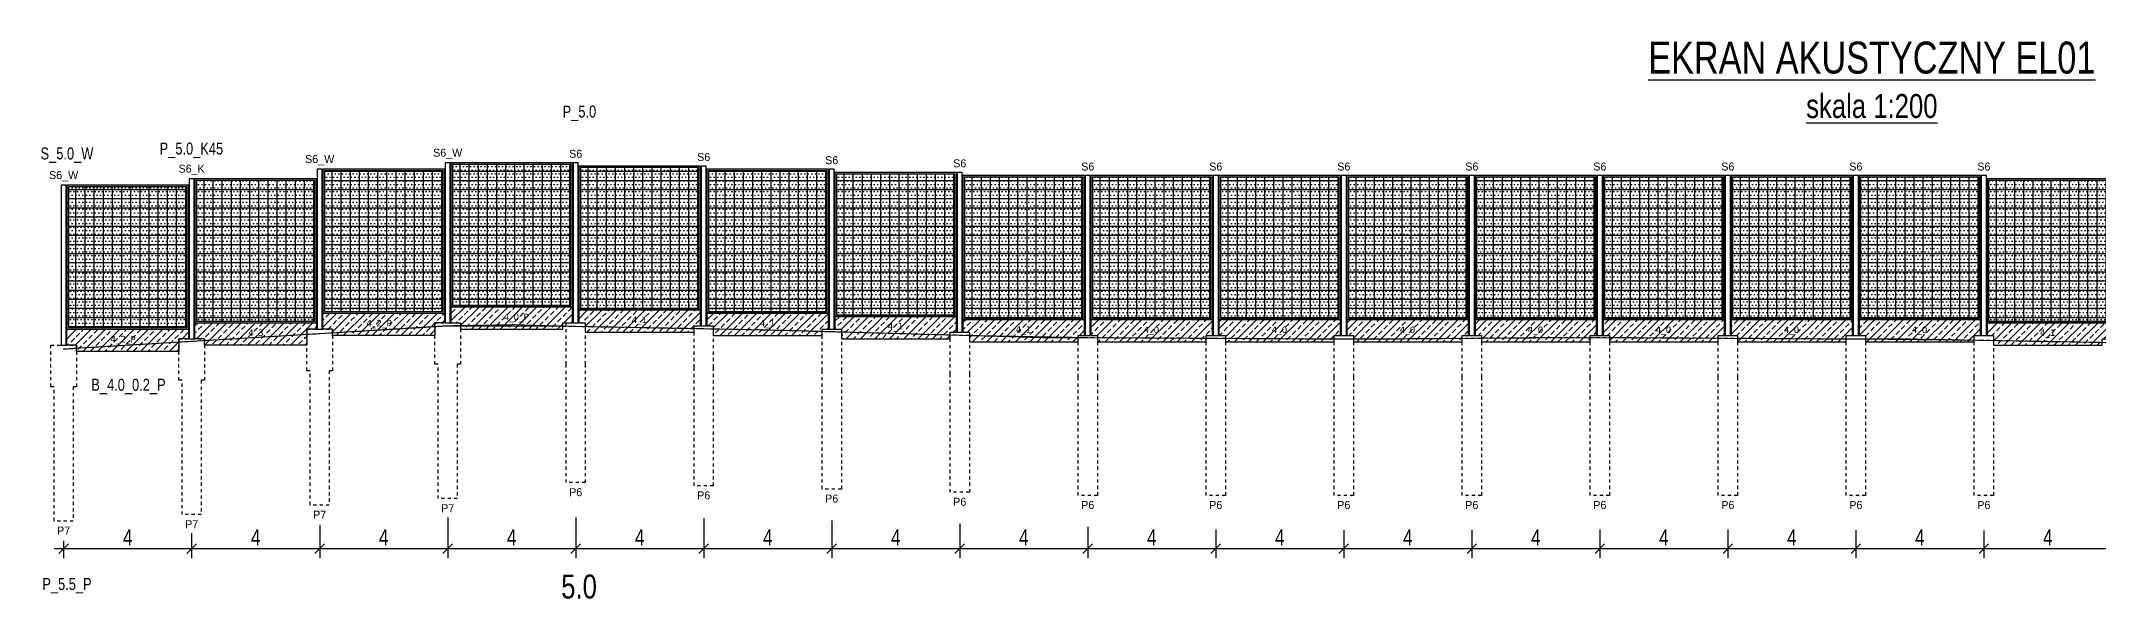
# Model space of a CAD drawing. Header units: metres. Extents: x -16 to 917, y -427 to 244.
# Drawn here: x -0.7 to 63.6, y 226.5 to 244 of the extents above; entities that cross this region are included whole.
import ezdxf
from ezdxf.enums import TextEntityAlignment as Align

# ---------------------------------------------------------------- set-up
doc = ezdxf.new("R2010")
doc.units = ezdxf.units.M
doc.linetypes.add('DASHED', pattern=[0.75, 0.5, -0.25])
doc.linetypes.add('HIDDEN', pattern=[0.375, 0.25, -0.125])
for name, color, linetype in [('m_pale', 1, 'Continuous'), ('m_panele', 7, 'Continuous'), ('m_podwaliny', 8, 'Continuous'), ('m_slupy', 7, 'Continuous'), ('m_tekst', 2, 'Continuous'), ('m_teren', 1, 'Continuous'), ('m_wymiary', 1, 'Continuous')]:
    doc.layers.add(name, color=color, linetype=linetype)
doc.layers.add('m_teren_pierwotny', color=6, linetype='HIDDEN', plot=False)
doc.styles.add('CDMSTYLE', font='CDMSIMPL', dxfattribs={"width": 0.8, "bigfont": 'CDMBIGPL'})
doc.dimstyles.new('CDM-ME200ME', dxfattribs={"dimscale": 0.2, "dimtxt": 2.5, "dimasz": 1.5, "dimexe": 1.5, "dimexo": 5, "dimgap": 0.5, "dimtad": 1, "dimdec": 3, "dimrnd": 0.001, "dimzin": 9, "dimtxsty": 'CDMSTYLE', "dimblk": 'OBLIQUE', "dimcen": 2.5, "dimdle": 1.5, "dimclrd": 9, "dimclre": 9, "dimadec": 1, "dimazin": 2, "dimtfac": 1, "dimtdec": 1, "dimtix": 1, "dimtmove": 2, "dimatfit": 3, "dimldrblk": 'DOT', "dimfxl": 1, "dimtvp": 1, "dimtolj": 1, "dimtzin": 0, "dimlwd": 25, "dimlwe": 25, "dimarcsym": 0})
pattern_1 = [(45, (-1743.18178, -1522.55767), (-0.224506403, 0.224506403), []), (45, (-1742.95727, -1522.55767), (-0.224506403, 0.224506403), [0.15875, -0.079375])]
pattern_2 = [(45, (0, -0.5), (-0.224506, 0.224506), []), (45, (0.2245, -0.5), (-0.224506, 0.224506), [0.15875, -0.079375])]

# ---------------------------------------------------------------- blocks, each defined once
blk = doc.blocks.new('P7')
at = {"layer": 'm_pale', "color": 1, "linetype": 'DASHED', "ltscale": 0.005}
blk.add_lwpolyline([(0.4, -1.3), (0.3, -1.3), (0.3, -5.5), (-0.3, -5.5), (-0.3, -1.3), (-0.4, -1.3), (-0.4, 0), (0.4, 0)], close=True, dxfattribs=at)
at = {"layer": 'm_pale', "insert": (0, -5.8), "char_height": 0.25, "width": 0.54093, "attachment_point": 5}
blk.add_mtext('P7', dxfattribs=at)
blk = doc.blocks.new('S6_W')
at = {"layer": 'm_slupy'}
blk.add_lwpolyline([(-0.08, 0), (0.08, 0), (0.08, 5), (-0.08, 5)], close=True, dxfattribs=at)
at = {"layer": 'm_slupy', "insert": (0, 5.281), "char_height": 0.25, "width": 0.43691, "attachment_point": 5}
blk.add_mtext('S6_W', dxfattribs=at)
blk = doc.blocks.new('4_-2_P')
at = {"layer": 'm_podwaliny'}
h = blk.add_hatch(dxfattribs=at)
h.set_pattern_fill('ANSI33', color=8, scale=0.05, style=0)
h.set_pattern_definition(pattern_1)
h.paths.add_polyline_path([(0.4, 0), (0.4, -0.2), (3.6, -0.2), (3.6, 0.2), (3.9, 0.2), (3.9, 0.5), (0.1, 0.5), (0.1, 0)])
blk.add_lwpolyline([(0.1, 0), (0.1, 0.5), (3.9, 0.5), (3.9, 0.2), (3.6, 0.2), (3.6, -0.2), (0.4, -0.2), (0.4, 0)], close=True, dxfattribs=at)
at = {"layer": 'm_podwaliny', "color": 7, "insert": (2.25, 0.289), "char_height": 0.2, "width": 0.26556, "attachment_point": 3}
blk.add_mtext('{\\fVerdana|b0|i0|c238|p34;4_2_P}', dxfattribs=at)
blk = doc.blocks.new('P_4_5_1')
at = {"layer": 'm_panele'}
h = blk.add_hatch(color=251, dxfattribs=at)
h.paths.add_polyline_path([(3.9, 5), (0.1, 5), (0.1, 0.5), (3.9, 0.5)])
h.paths.add_polyline_path([(0.15, 0.55), (0.15, 4.95), (3.85, 4.95), (3.85, 0.55)], flags=16)
h = blk.add_hatch(dxfattribs=at)
h.set_pattern_fill('ANSI37', color=251, scale=0.09, angle=45, style=0)
h.set_pattern_definition([(90, (0.1, 1), (-0.28575, 6e-17), []), (180, (0.1, 1), (-6e-17, -0.28575), [])])
h.paths.add_polyline_path([(3.85, 4.95), (0.15, 4.95), (0.15, 0.55), (3.85, 0.55)])
h = blk.add_hatch(dxfattribs=at)
h.set_pattern_fill('DOTS', color=95, scale=0.07, style=0)
h.set_pattern_definition([(0, (0.1, 1), (0.0555625, 0.111125), [0, -0.111125])])
h.paths.add_polyline_path([(3.85, 4.95), (0.15, 4.95), (0.15, 0.55), (3.85, 0.55)])
at = {"layer": 'm_panele', "color": 251}
blk.add_lwpolyline([(0.1, 0.5), (3.9, 0.5), (3.9, 5), (0.1, 5), (0.1, 0.5)], dxfattribs=at)
blk.add_lwpolyline([(0.15, 0.55), (3.85, 0.55), (3.85, 4.95), (0.15, 4.95)], close=True, dxfattribs=at)
blk = doc.blocks.new('_OBLIQUE')
at = {"color": 0, "linetype": 'ByBlock'}
blk.add_line((-0.5, -0.5), (0.5, 0.5), dxfattribs=at)
blk = doc.blocks.new('*D225')
at = {"layer": 'm_wymiary', "color": 9, "linetype": 'Continuous', "lineweight": 25, "transparency": 16777216}
for p, q in [((0, 228.331), (0, 227.79)), ((4, 228.331), (4, 227.79)), ((-0.3, 228.09), (4.3, 228.09))]:
    blk.add_line(p, q, dxfattribs=at)
at = {"layer": 'm_wymiary', "color": 9, "linetype": 'Continuous', "lineweight": 25, "transparency": 16777216, "xscale": 0.3, "yscale": 0.3, "zscale": 0.3, "rotation": 180}
blk.add_blockref('_OBLIQUE', (0, 228.09), dxfattribs=at)
at = {"layer": 'm_wymiary', "color": 9, "linetype": 'Continuous', "lineweight": 25, "transparency": 16777216, "xscale": 0.3, "yscale": 0.3, "zscale": 0.3}
blk.add_blockref('_OBLIQUE', (4, 228.09), dxfattribs=at)
at = {"layer": 'm_wymiary', "color": 0, "linetype": 'Continuous', "lineweight": 25, "transparency": 16777216, "insert": (2, 228.44), "char_height": 0.5, "attachment_point": 5, "style": 'CDMSTYLE'}
blk.add_mtext('\\A1;4', dxfattribs=at)
blk = doc.blocks.new('_DOT')
at = {"color": 0, "linetype": 'ByBlock'}
blk.add_line((-0.5, 0), (-1, 0), dxfattribs=at)
at = {"color": 0, "linetype": 'ByBlock', "const_width": 0.5}
blk.add_lwpolyline([(-0.25, 0, 1), (0.25, 0, 1)], format="xyb", close=True, dxfattribs=at)
blk = doc.blocks.new('S6_K')
at = {"layer": 'm_slupy'}
blk.add_lwpolyline([(-0.08, 0), (0.08, 0), (0.08, 5), (-0.08, 5)], close=True, dxfattribs=at)
at = {"layer": 'm_slupy', "insert": (0, 5.281), "char_height": 0.25, "width": 0.43691, "attachment_point": 5}
blk.add_mtext('S6_K', dxfattribs=at)
blk = doc.blocks.new('4_-3_P')
at = {"layer": 'm_podwaliny'}
h = blk.add_hatch(dxfattribs=at)
h.set_pattern_fill('ANSI33', color=8, scale=0.05, style=0)
h.set_pattern_definition(pattern_1)
h.paths.add_polyline_path([(0.1, 0), (0.1, 0.5), (3.9, 0.5), (3.9, 0.3), (3.6, 0.3), (3.6, -0.2), (0.4, -0.2), (0.4, 0)])
blk.add_lwpolyline([(0.1, 0), (0.1, 0.5), (3.9, 0.5), (3.9, 0.3), (3.6, 0.3), (3.6, -0.2), (0.4, -0.2), (0.4, 0)], close=True, dxfattribs=at)
at = {"layer": 'm_podwaliny', "color": 7, "insert": (2.25, 0.289), "char_height": 0.2, "width": 0.26556, "attachment_point": 3}
blk.add_mtext('{\\fVerdana|b0|i0|c238|p34;4_3}', dxfattribs=at)
blk = doc.blocks.new('*D226')
at = {"layer": 'm_wymiary', "color": 9, "linetype": 'Continuous', "lineweight": 25, "transparency": 16777216}
for p, q in [((4, 228.574), (4, 227.79)), ((8, 228.574), (8, 227.79)), ((3.7, 228.09), (8.3, 228.09))]:
    blk.add_line(p, q, dxfattribs=at)
at = {"layer": 'm_wymiary', "color": 9, "linetype": 'Continuous', "lineweight": 25, "transparency": 16777216, "xscale": 0.3, "yscale": 0.3, "zscale": 0.3, "rotation": 180}
blk.add_blockref('_OBLIQUE', (4, 228.09), dxfattribs=at)
at = {"layer": 'm_wymiary', "color": 9, "linetype": 'Continuous', "lineweight": 25, "transparency": 16777216, "xscale": 0.3, "yscale": 0.3, "zscale": 0.3}
blk.add_blockref('_OBLIQUE', (8, 228.09), dxfattribs=at)
at = {"layer": 'm_wymiary', "color": 0, "linetype": 'Continuous', "lineweight": 25, "transparency": 16777216, "insert": (6, 228.44), "char_height": 0.5, "attachment_point": 5, "style": 'CDMSTYLE'}
blk.add_mtext('\\A1;4', dxfattribs=at)
blk = doc.blocks.new('*D227')
at = {"layer": 'm_wymiary', "color": 9, "linetype": 'Continuous', "lineweight": 25, "transparency": 16777216}
for p, q in [((8, 228.817), (8, 227.79)), ((12, 228.817), (12, 227.79)), ((7.7, 228.09), (12.3, 228.09))]:
    blk.add_line(p, q, dxfattribs=at)
at = {"layer": 'm_wymiary', "color": 9, "linetype": 'Continuous', "lineweight": 25, "transparency": 16777216, "xscale": 0.3, "yscale": 0.3, "zscale": 0.3, "rotation": 180}
blk.add_blockref('_OBLIQUE', (8, 228.09), dxfattribs=at)
at = {"layer": 'm_wymiary', "color": 9, "linetype": 'Continuous', "lineweight": 25, "transparency": 16777216, "xscale": 0.3, "yscale": 0.3, "zscale": 0.3}
blk.add_blockref('_OBLIQUE', (12, 228.09), dxfattribs=at)
at = {"layer": 'm_wymiary', "color": 0, "linetype": 'Continuous', "lineweight": 25, "transparency": 16777216, "insert": (10, 228.44), "char_height": 0.5, "attachment_point": 5, "style": 'CDMSTYLE'}
blk.add_mtext('\\A1;4', dxfattribs=at)
blk = doc.blocks.new('4_0_P')
at = {"layer": 'm_podwaliny'}
h = blk.add_hatch(dxfattribs=at)
h.set_pattern_fill('ANSI33', color=8, scale=0.05, style=0)
h.set_pattern_definition(pattern_2)
edge = h.paths.add_edge_path(flags=16)
edge.add_arc((2, 0), 0.0173, 0, 360)
h.paths.add_polyline_path([(1.819, -0.158), (2.202, -0.158)], flags=16)
h.paths.add_polyline_path([(0.1, 0), (0.4, 0), (0.4, -0.2), (3.6, -0.2), (3.6, 0), (3.9, 0), (3.9, 0.5), (0.1, 0.5)])
blk.add_lwpolyline([(0.4, 0), (0.4, -0.2), (3.6, -0.2), (3.6, 0), (3.9, 0), (3.9, 0.5), (0.1, 0.5), (0.1, 0), (0.4, 0)], dxfattribs=at)
at = {"layer": 'm_podwaliny', "color": 7, "insert": (1.746, 0.281), "char_height": 0.2, "width": 0.26556, "attachment_point": 1}
blk.add_mtext('{\\fVerdana|b0|i0|c238|p34;4_0_P}', dxfattribs=at)
blk = doc.blocks.new('*D228')
at = {"layer": 'm_wymiary', "color": 9, "linetype": 'Continuous', "lineweight": 25, "transparency": 16777216}
for p, q in [((12, 229.06), (12, 227.79)), ((16, 229.06), (16, 227.79)), ((11.7, 228.09), (16.3, 228.09))]:
    blk.add_line(p, q, dxfattribs=at)
at = {"layer": 'm_wymiary', "color": 9, "linetype": 'Continuous', "lineweight": 25, "transparency": 16777216, "xscale": 0.3, "yscale": 0.3, "zscale": 0.3, "rotation": 180}
blk.add_blockref('_OBLIQUE', (12, 228.09), dxfattribs=at)
at = {"layer": 'm_wymiary', "color": 9, "linetype": 'Continuous', "lineweight": 25, "transparency": 16777216, "xscale": 0.3, "yscale": 0.3, "zscale": 0.3}
blk.add_blockref('_OBLIQUE', (16, 228.09), dxfattribs=at)
at = {"layer": 'm_wymiary', "color": 0, "linetype": 'Continuous', "lineweight": 25, "transparency": 16777216, "insert": (14, 228.44), "char_height": 0.5, "attachment_point": 5, "style": 'CDMSTYLE'}
blk.add_mtext('\\A1;4', dxfattribs=at)
blk = doc.blocks.new('P6')
at = {"layer": 'm_pale', "color": 1, "linetype": 'DASHED', "ltscale": 0.005}
blk.add_lwpolyline([(0.3, -1.3), (0.3, -1.3), (0.3, -5), (-0.3, -5), (-0.3, -1.3), (-0.3, -1.3), (-0.3, 0), (0.3, 0)], close=True, dxfattribs=at)
at = {"layer": 'm_pale', "insert": (0, -5.3), "char_height": 0.25, "width": 0.54093, "attachment_point": 5}
blk.add_mtext('P6', dxfattribs=at)
blk = doc.blocks.new('S6')
at = {"layer": 'm_slupy'}
blk.add_lwpolyline([(-0.08, 0), (0.08, 0), (0.08, 5), (-0.08, 5)], close=True, dxfattribs=at)
at = {"layer": 'm_slupy', "insert": (0, 5.281), "char_height": 0.25, "width": 0.43691, "attachment_point": 5}
blk.add_mtext('S6', dxfattribs=at)
blk = doc.blocks.new('4_1')
at = {"layer": 'm_podwaliny'}
h = blk.add_hatch(dxfattribs=at)
h.set_pattern_fill('ANSI33', color=8, scale=0.05, style=0)
h.set_pattern_definition([(45, (-1743.18178, -1522.65767), (-0.224506403, 0.224506403), []), (45, (-1742.95727, -1522.65767), (-0.224506403, 0.224506403), [0.15875, -0.079375])])
h.paths.add_polyline_path([(3.9, -0.1), (3.9, 0.4), (0.1, 0.4), (0.1, 0), (0.3, 0), (0.3, -0.3), (3.7, -0.3), (3.7, -0.1)])
blk.add_lwpolyline([(3.9, -0.1), (3.9, 0.4), (0.1, 0.4), (0.1, 0), (0.3, 0), (0.3, -0.3), (3.7, -0.3), (3.7, -0.1)], close=True, dxfattribs=at)
at = {"layer": 'm_podwaliny', "color": 7, "insert": (1.75, 0.189), "char_height": 0.2, "width": 0.26556, "attachment_point": 1}
blk.add_mtext('{\\fVerdana|b0|i0|c238|p34;4_1}', dxfattribs=at)
blk = doc.blocks.new('*D229')
at = {"layer": 'm_wymiary', "color": 9, "linetype": 'Continuous', "lineweight": 25, "transparency": 16777216}
for p, q in [((16, 229.039), (16, 227.79)), ((20, 229.039), (20, 227.79)), ((15.7, 228.09), (20.3, 228.09))]:
    blk.add_line(p, q, dxfattribs=at)
at = {"layer": 'm_wymiary', "color": 9, "linetype": 'Continuous', "lineweight": 25, "transparency": 16777216, "xscale": 0.3, "yscale": 0.3, "zscale": 0.3, "rotation": 180}
blk.add_blockref('_OBLIQUE', (16, 228.09), dxfattribs=at)
at = {"layer": 'm_wymiary', "color": 9, "linetype": 'Continuous', "lineweight": 25, "transparency": 16777216, "xscale": 0.3, "yscale": 0.3, "zscale": 0.3}
blk.add_blockref('_OBLIQUE', (20, 228.09), dxfattribs=at)
at = {"layer": 'm_wymiary', "color": 0, "linetype": 'Continuous', "lineweight": 25, "transparency": 16777216, "insert": (18, 228.44), "char_height": 0.5, "attachment_point": 5, "style": 'CDMSTYLE'}
blk.add_mtext('\\A1;4', dxfattribs=at)
blk = doc.blocks.new('*D230')
at = {"layer": 'm_wymiary', "color": 9, "linetype": 'Continuous', "lineweight": 25, "transparency": 16777216}
for p, q in [((20, 228.966), (20, 227.79)), ((24, 228.966), (24, 227.79)), ((19.7, 228.09), (24.3, 228.09))]:
    blk.add_line(p, q, dxfattribs=at)
at = {"layer": 'm_wymiary', "color": 9, "linetype": 'Continuous', "lineweight": 25, "transparency": 16777216, "xscale": 0.3, "yscale": 0.3, "zscale": 0.3, "rotation": 180}
blk.add_blockref('_OBLIQUE', (20, 228.09), dxfattribs=at)
at = {"layer": 'm_wymiary', "color": 9, "linetype": 'Continuous', "lineweight": 25, "transparency": 16777216, "xscale": 0.3, "yscale": 0.3, "zscale": 0.3}
blk.add_blockref('_OBLIQUE', (24, 228.09), dxfattribs=at)
at = {"layer": 'm_wymiary', "color": 0, "linetype": 'Continuous', "lineweight": 25, "transparency": 16777216, "insert": (22, 228.44), "char_height": 0.5, "attachment_point": 5, "style": 'CDMSTYLE'}
blk.add_mtext('\\A1;4', dxfattribs=at)
blk = doc.blocks.new('*D231')
at = {"layer": 'm_wymiary', "color": 9, "linetype": 'Continuous', "lineweight": 25, "transparency": 16777216}
for p, q in [((24, 228.874), (24, 227.79)), ((28, 228.874), (28, 227.79)), ((23.7, 228.09), (28.3, 228.09))]:
    blk.add_line(p, q, dxfattribs=at)
at = {"layer": 'm_wymiary', "color": 9, "linetype": 'Continuous', "lineweight": 25, "transparency": 16777216, "xscale": 0.3, "yscale": 0.3, "zscale": 0.3, "rotation": 180}
blk.add_blockref('_OBLIQUE', (24, 228.09), dxfattribs=at)
at = {"layer": 'm_wymiary', "color": 9, "linetype": 'Continuous', "lineweight": 25, "transparency": 16777216, "xscale": 0.3, "yscale": 0.3, "zscale": 0.3}
blk.add_blockref('_OBLIQUE', (28, 228.09), dxfattribs=at)
at = {"layer": 'm_wymiary', "color": 0, "linetype": 'Continuous', "lineweight": 25, "transparency": 16777216, "insert": (26, 228.44), "char_height": 0.5, "attachment_point": 5, "style": 'CDMSTYLE'}
blk.add_mtext('\\A1;4', dxfattribs=at)
blk = doc.blocks.new('*D232')
at = {"layer": 'm_wymiary', "color": 9, "linetype": 'Continuous', "lineweight": 25, "transparency": 16777216}
for p, q in [((28, 228.764), (28, 227.79)), ((32, 228.764), (32, 227.79)), ((27.7, 228.09), (32.3, 228.09))]:
    blk.add_line(p, q, dxfattribs=at)
at = {"layer": 'm_wymiary', "color": 9, "linetype": 'Continuous', "lineweight": 25, "transparency": 16777216, "xscale": 0.3, "yscale": 0.3, "zscale": 0.3, "rotation": 180}
blk.add_blockref('_OBLIQUE', (28, 228.09), dxfattribs=at)
at = {"layer": 'm_wymiary', "color": 9, "linetype": 'Continuous', "lineweight": 25, "transparency": 16777216, "xscale": 0.3, "yscale": 0.3, "zscale": 0.3}
blk.add_blockref('_OBLIQUE', (32, 228.09), dxfattribs=at)
at = {"layer": 'm_wymiary', "color": 0, "linetype": 'Continuous', "lineweight": 25, "transparency": 16777216, "insert": (30, 228.44), "char_height": 0.5, "attachment_point": 5, "style": 'CDMSTYLE'}
blk.add_mtext('\\A1;4', dxfattribs=at)
blk = doc.blocks.new('4_0')
at = {"layer": 'm_podwaliny'}
h = blk.add_hatch(dxfattribs=at)
h.set_pattern_fill('ANSI33', color=8, scale=0.05, style=0)
h.set_pattern_definition(pattern_2)
edge = h.paths.add_edge_path(flags=16)
edge.add_arc((2, 0), 0.0173, 0, 360)
h.paths.add_polyline_path([(1.819, -0.158), (2.202, -0.158)], flags=16)
h.paths.add_polyline_path([(0.3, -0.2), (3.7, -0.2), (3.7, 0), (3.9, 0), (3.9, 0.5), (0.1, 0.5), (0.1, 0), (0.3, 0)])
blk.add_lwpolyline([(0.3, 0), (0.3, -0.2), (3.7, -0.2), (3.7, 0), (3.9, 0), (3.9, 0.5), (0.1, 0.5), (0.1, 0), (0.3, 0)], dxfattribs=at)
at = {"layer": 'm_podwaliny', "color": 7, "insert": (1.746, 0.281), "char_height": 0.2, "width": 0.26556, "attachment_point": 1}
blk.add_mtext('{\\fVerdana|b0|i0|c238|p34;4_0}', dxfattribs=at)
blk = doc.blocks.new('*D233')
at = {"layer": 'm_wymiary', "color": 9, "linetype": 'Continuous', "lineweight": 25, "transparency": 16777216}
for p, q in [((32, 228.686), (32, 227.79)), ((36, 228.686), (36, 227.79)), ((31.7, 228.09), (36.3, 228.09))]:
    blk.add_line(p, q, dxfattribs=at)
at = {"layer": 'm_wymiary', "color": 9, "linetype": 'Continuous', "lineweight": 25, "transparency": 16777216, "xscale": 0.3, "yscale": 0.3, "zscale": 0.3, "rotation": 180}
blk.add_blockref('_OBLIQUE', (32, 228.09), dxfattribs=at)
at = {"layer": 'm_wymiary', "color": 9, "linetype": 'Continuous', "lineweight": 25, "transparency": 16777216, "xscale": 0.3, "yscale": 0.3, "zscale": 0.3}
blk.add_blockref('_OBLIQUE', (36, 228.09), dxfattribs=at)
at = {"layer": 'm_wymiary', "color": 0, "linetype": 'Continuous', "lineweight": 25, "transparency": 16777216, "insert": (34, 228.44), "char_height": 0.5, "attachment_point": 5, "style": 'CDMSTYLE'}
blk.add_mtext('\\A1;4', dxfattribs=at)
blk = doc.blocks.new('*D234')
at = {"layer": 'm_wymiary', "color": 9, "linetype": 'Continuous', "lineweight": 25, "transparency": 16777216}
for p, q in [((36, 228.66668), (36, 227.79)), ((40, 228.66668), (40, 227.79)), ((35.7, 228.09), (40.3, 228.09))]:
    blk.add_line(p, q, dxfattribs=at)
at = {"layer": 'm_wymiary', "color": 9, "linetype": 'Continuous', "lineweight": 25, "transparency": 16777216, "xscale": 0.3, "yscale": 0.3, "zscale": 0.3, "rotation": 180}
blk.add_blockref('_OBLIQUE', (36, 228.09), dxfattribs=at)
at = {"layer": 'm_wymiary', "color": 9, "linetype": 'Continuous', "lineweight": 25, "transparency": 16777216, "xscale": 0.3, "yscale": 0.3, "zscale": 0.3}
blk.add_blockref('_OBLIQUE', (40, 228.09), dxfattribs=at)
at = {"layer": 'm_wymiary', "color": 0, "linetype": 'Continuous', "lineweight": 25, "transparency": 16777216, "insert": (38, 228.44), "char_height": 0.5, "attachment_point": 5, "style": 'CDMSTYLE'}
blk.add_mtext('\\A1;4', dxfattribs=at)
blk = doc.blocks.new('*D235')
at = {"layer": 'm_wymiary', "color": 9, "linetype": 'Continuous', "lineweight": 25, "transparency": 16777216}
for p, q in [((40, 228.65), (40, 227.79)), ((44, 228.65), (44, 227.79)), ((39.7, 228.09), (44.3, 228.09))]:
    blk.add_line(p, q, dxfattribs=at)
at = {"layer": 'm_wymiary', "color": 9, "linetype": 'Continuous', "lineweight": 25, "transparency": 16777216, "xscale": 0.3, "yscale": 0.3, "zscale": 0.3, "rotation": 180}
blk.add_blockref('_OBLIQUE', (40, 228.09), dxfattribs=at)
at = {"layer": 'm_wymiary', "color": 9, "linetype": 'Continuous', "lineweight": 25, "transparency": 16777216, "xscale": 0.3, "yscale": 0.3, "zscale": 0.3}
blk.add_blockref('_OBLIQUE', (44, 228.09), dxfattribs=at)
at = {"layer": 'm_wymiary', "color": 0, "linetype": 'Continuous', "lineweight": 25, "transparency": 16777216, "insert": (42, 228.44), "char_height": 0.5, "attachment_point": 5, "style": 'CDMSTYLE'}
blk.add_mtext('\\A1;4', dxfattribs=at)
blk = doc.blocks.new('*D236')
at = {"layer": 'm_wymiary', "color": 9, "linetype": 'Continuous', "lineweight": 25, "transparency": 16777216}
for p, q in [((44, 228.67), (44, 227.79)), ((48, 228.67), (48, 227.79)), ((43.7, 228.09), (48.3, 228.09))]:
    blk.add_line(p, q, dxfattribs=at)
at = {"layer": 'm_wymiary', "color": 9, "linetype": 'Continuous', "lineweight": 25, "transparency": 16777216, "xscale": 0.3, "yscale": 0.3, "zscale": 0.3, "rotation": 180}
blk.add_blockref('_OBLIQUE', (44, 228.09), dxfattribs=at)
at = {"layer": 'm_wymiary', "color": 9, "linetype": 'Continuous', "lineweight": 25, "transparency": 16777216, "xscale": 0.3, "yscale": 0.3, "zscale": 0.3}
blk.add_blockref('_OBLIQUE', (48, 228.09), dxfattribs=at)
at = {"layer": 'm_wymiary', "color": 0, "linetype": 'Continuous', "lineweight": 25, "transparency": 16777216, "insert": (46, 228.44), "char_height": 0.5, "attachment_point": 5, "style": 'CDMSTYLE'}
blk.add_mtext('\\A1;4', dxfattribs=at)
blk = doc.blocks.new('*D237')
at = {"layer": 'm_wymiary', "color": 9, "linetype": 'Continuous', "lineweight": 25, "transparency": 16777216}
for p, q in [((48, 228.686), (48, 227.79)), ((52, 228.686), (52, 227.79)), ((47.7, 228.09), (52.3, 228.09))]:
    blk.add_line(p, q, dxfattribs=at)
at = {"layer": 'm_wymiary', "color": 9, "linetype": 'Continuous', "lineweight": 25, "transparency": 16777216, "xscale": 0.3, "yscale": 0.3, "zscale": 0.3, "rotation": 180}
blk.add_blockref('_OBLIQUE', (48, 228.09), dxfattribs=at)
at = {"layer": 'm_wymiary', "color": 9, "linetype": 'Continuous', "lineweight": 25, "transparency": 16777216, "xscale": 0.3, "yscale": 0.3, "zscale": 0.3}
blk.add_blockref('_OBLIQUE', (52, 228.09), dxfattribs=at)
at = {"layer": 'm_wymiary', "color": 0, "linetype": 'Continuous', "lineweight": 25, "transparency": 16777216, "insert": (50, 228.44), "char_height": 0.5, "attachment_point": 5, "style": 'CDMSTYLE'}
blk.add_mtext('\\A1;4', dxfattribs=at)
blk = doc.blocks.new('*D238')
at = {"layer": 'm_wymiary', "color": 9, "linetype": 'Continuous', "lineweight": 25, "transparency": 16777216}
for p, q in [((52, 228.66925), (52, 227.79)), ((56, 228.66925), (56, 227.79)), ((51.7, 228.09), (56.3, 228.09))]:
    blk.add_line(p, q, dxfattribs=at)
at = {"layer": 'm_wymiary', "color": 9, "linetype": 'Continuous', "lineweight": 25, "transparency": 16777216, "xscale": 0.3, "yscale": 0.3, "zscale": 0.3, "rotation": 180}
blk.add_blockref('_OBLIQUE', (52, 228.09), dxfattribs=at)
at = {"layer": 'm_wymiary', "color": 9, "linetype": 'Continuous', "lineweight": 25, "transparency": 16777216, "xscale": 0.3, "yscale": 0.3, "zscale": 0.3}
blk.add_blockref('_OBLIQUE', (56, 228.09), dxfattribs=at)
at = {"layer": 'm_wymiary', "color": 0, "linetype": 'Continuous', "lineweight": 25, "transparency": 16777216, "insert": (54, 228.44), "char_height": 0.5, "attachment_point": 5, "style": 'CDMSTYLE'}
blk.add_mtext('\\A1;4', dxfattribs=at)
blk = doc.blocks.new('*D239')
at = {"layer": 'm_wymiary', "color": 9, "linetype": 'Continuous', "lineweight": 25, "transparency": 16777216}
for p, q in [((56, 228.65), (56, 227.79)), ((60, 228.65), (60, 227.79)), ((55.7, 228.09), (60.3, 228.09))]:
    blk.add_line(p, q, dxfattribs=at)
at = {"layer": 'm_wymiary', "color": 9, "linetype": 'Continuous', "lineweight": 25, "transparency": 16777216, "xscale": 0.3, "yscale": 0.3, "zscale": 0.3, "rotation": 180}
blk.add_blockref('_OBLIQUE', (56, 228.09), dxfattribs=at)
at = {"layer": 'm_wymiary', "color": 9, "linetype": 'Continuous', "lineweight": 25, "transparency": 16777216, "xscale": 0.3, "yscale": 0.3, "zscale": 0.3}
blk.add_blockref('_OBLIQUE', (60, 228.09), dxfattribs=at)
at = {"layer": 'm_wymiary', "color": 0, "linetype": 'Continuous', "lineweight": 25, "transparency": 16777216, "insert": (58, 228.44), "char_height": 0.5, "attachment_point": 5, "style": 'CDMSTYLE'}
blk.add_mtext('\\A1;4', dxfattribs=at)
blk = doc.blocks.new('*D240')
at = {"layer": 'm_wymiary', "color": 9, "linetype": 'Continuous', "lineweight": 25, "transparency": 16777216}
for p, q in [((60, 228.606), (60, 227.79)), ((64, 228.606), (64, 227.79)), ((59.7, 228.09), (64.3, 228.09))]:
    blk.add_line(p, q, dxfattribs=at)
at = {"layer": 'm_wymiary', "color": 9, "linetype": 'Continuous', "lineweight": 25, "transparency": 16777216, "xscale": 0.3, "yscale": 0.3, "zscale": 0.3, "rotation": 180}
blk.add_blockref('_OBLIQUE', (60, 228.09), dxfattribs=at)
at = {"layer": 'm_wymiary', "color": 9, "linetype": 'Continuous', "lineweight": 25, "transparency": 16777216, "xscale": 0.3, "yscale": 0.3, "zscale": 0.3}
blk.add_blockref('_OBLIQUE', (64, 228.09), dxfattribs=at)
at = {"layer": 'm_wymiary', "color": 0, "linetype": 'Continuous', "lineweight": 25, "transparency": 16777216, "insert": (62, 228.44), "char_height": 0.5, "attachment_point": 5, "style": 'CDMSTYLE'}
blk.add_mtext('\\A1;4', dxfattribs=at)

msp = doc.modelspace()

# ---------------------------------------------------------------- linework, layer by layer
at = {"layer": 'm_teren', "color": 3, "linetype": 'Continuous', "lineweight": 25}
for p, q in [((4, 234.5743), (8, 234.8175)), ((8, 234.8175), (12, 235.06)), ((12, 235.06), (16, 235.0387)), ((16, 235.0387), (20, 234.966)), ((20, 234.966), (24, 234.8743)), ((24, 234.8743), (28, 234.7639)), ((28, 234.7639), (32, 234.6857)), ((32, 234.6857), (36, 234.6667)), ((44, 234.6696), (48, 234.686)), ((48, 234.686), (52, 234.6693)), ((0, 234.3312), (4, 234.5743)), ((36, 234.6667), (40, 234.65)), ((40, 234.65), (44, 234.6696)), ((52, 234.6693), (56, 234.65)), ((56, 234.65), (60, 234.6057)), ((60, 234.6057), (64, 234.5321))]:
    msp.add_line(p, q, dxfattribs=at)
at = {"layer": 'm_teren', "color": 2, "lineweight": 25}
msp.add_lwpolyline([(0, 234.3306), (4, 234.5724), (8, 234.8142), (12, 235.056), (16, 235.0389), (20, 234.9662), (24, 234.8746), (28, 234.7642), (32, 234.6858), (36, 234.6667), (40, 234.65), (44, 234.6695), (48, 234.686), (52, 234.6693), (56, 234.65), (60, 234.6059), (64, 234.5323)], dxfattribs=at)
at = {"layer": 'm_teren_pierwotny', "color": 6, "linetype": 'Continuous', "lineweight": 25}
msp.add_lwpolyline([(-0.02, 234.33), (11.99, 235.056), (12.18, 235.06), (13.48, 235.08), (14.08, 235.09), (15.38, 235.05), (21.98, 234.93), (30.68, 234.69), (33.78, 234.68), (38.78, 234.65), (41.78, 234.65), (45.18, 234.68), (46.48, 234.69), (50.28, 234.68), (55.08, 234.65), (55.28, 234.65), (57.38, 234.65), (58.68, 234.63), (74.98, 234.33)], dxfattribs=at)
at = {"layer": 'm_teren_pierwotny', "color": 2, "lineweight": 25, "ltscale": 0.1}
msp.add_lwpolyline([(-0.01, 234.33), (12, 235.056), (12.19, 235.06), (13.49, 235.08), (14.09, 235.09), (15.39, 235.05), (21.99, 234.93), (30.69, 234.69), (33.79, 234.68), (38.79, 234.65), (41.79, 234.65), (45.19, 234.68), (46.49, 234.69), (50.29, 234.68), (55.09, 234.65), (55.29, 234.65), (57.39, 234.65), (58.69, 234.63), (74.99, 234.33)], dxfattribs=at)

# ---------------------------------------------------------------- block references
at = {"layer": 'm_pale', "color": 1, "linetype": 'Continuous', "lineweight": 25}
for name, p in [('P7', (8, 234.95)), ('P7', (12, 235.15)), ('P6', (16, 235.15)), ('P6', (20, 235.05)), ('P6', (24, 234.95)), ('P6', (28, 234.85)), ('P6', (32, 234.75)), ('P6', (36, 234.75)), ('P6', (40, 234.75)), ('P6', (44, 234.75)), ('P6', (48, 234.75)), ('P6', (52, 234.75)), ('P6', (56, 234.75)), ('P6', (60, 234.75)), ('P7', (4, 234.65))]:
    msp.add_blockref(name, p, dxfattribs=at)
at = {"layer": 'm_pale', "color": 2, "lineweight": 25}
for name, p in [('P7', (8, 234.95)), ('P7', (12, 235.15)), ('P6', (16, 235.15)), ('P6', (20, 235.05)), ('P6', (24, 234.95)), ('P6', (28, 234.85)), ('P6', (32, 234.75)), ('P6', (36, 234.75)), ('P6', (40, 234.75)), ('P6', (44, 234.75)), ('P6', (48, 234.75)), ('P6', (52, 234.75)), ('P6', (56, 234.75)), ('P6', (60, 234.75)), ('P7', (0, 234.45)), ('P7', (4, 234.65))]:
    msp.add_blockref(name, p, dxfattribs=at)
at = {"layer": 'm_pale', "color": 6, "linetype": 'Continuous', "lineweight": 25}
msp.add_blockref('P7', (0, 234.45), dxfattribs=at)
at = {"layer": 'm_panele', "color": 1, "linetype": 'Continuous', "lineweight": 25}
for p in [(8, 234.95), (12, 235.15), (16, 235.05), (20, 234.95), (24, 234.85), (4, 234.65), (28, 234.75), (32, 234.75), (36, 234.75), (40, 234.75), (44, 234.75), (48, 234.75), (52, 234.75), (56, 234.75), (60, 234.65)]:
    msp.add_blockref('P_4_5_1', p, dxfattribs=at)
at = {"layer": 'm_panele', "color": 2, "lineweight": 25}
for p in [(8, 234.95), (12, 235.15), (16, 235.05), (20, 234.95), (24, 234.85), (0, 234.45), (4, 234.65), (28, 234.75), (32, 234.75), (36, 234.75), (40, 234.75), (44, 234.75), (48, 234.75), (52, 234.75), (56, 234.75), (60, 234.65)]:
    msp.add_blockref('P_4_5_1', p, dxfattribs=at)
at = {"layer": 'm_panele', "color": 6, "linetype": 'Continuous', "lineweight": 25}
msp.add_blockref('P_4_5_1', (0, 234.45), dxfattribs=at)
at = {"layer": 'm_podwaliny', "color": 1, "linetype": 'Continuous', "lineweight": 25}
for name, p in [('4_-2_P', (8, 234.95)), ('4_0_P', (12, 235.15)), ('4_1', (16, 235.15)), ('4_1', (20, 235.05)), ('4_1', (24, 234.95)), ('4_-3_P', (4, 234.65)), ('4_1', (28, 234.85)), ('4_0', (32, 234.75)), ('4_0', (36, 234.75)), ('4_0', (40, 234.75)), ('4_0', (44, 234.75)), ('4_0', (48, 234.75)), ('4_0', (52, 234.75)), ('4_0', (56, 234.75)), ('4_1', (60, 234.75))]:
    msp.add_blockref(name, p, dxfattribs=at)
at = {"layer": 'm_podwaliny', "color": 2, "lineweight": 25}
for name, p in [('4_-2_P', (8, 234.95)), ('4_0_P', (12, 235.15)), ('4_1', (16, 235.15)), ('4_1', (20, 235.05)), ('4_1', (24, 234.95)), ('4_-2_P', (0, 234.45)), ('4_-3_P', (4, 234.65)), ('4_1', (28, 234.85)), ('4_0', (32, 234.75)), ('4_0', (36, 234.75)), ('4_0', (40, 234.75)), ('4_0', (44, 234.75)), ('4_0', (48, 234.75)), ('4_0', (52, 234.75)), ('4_0', (56, 234.75)), ('4_1', (60, 234.75))]:
    msp.add_blockref(name, p, dxfattribs=at)
at = {"layer": 'm_podwaliny', "color": 6, "linetype": 'Continuous', "lineweight": 25}
msp.add_blockref('4_-2_P', (0, 234.45), dxfattribs=at)
at = {"layer": 'm_slupy', "color": 1, "linetype": 'Continuous', "lineweight": 25}
for name, p in [('S6_W', (12, 235.15)), ('S6', (16, 235.15)), ('S6_K', (4, 234.65)), ('S6_W', (8, 234.95)), ('S6', (20, 235.05)), ('S6', (24, 234.95)), ('S6', (28, 234.85)), ('S6', (32, 234.75)), ('S6', (36, 234.75)), ('S6', (40, 234.75)), ('S6', (44, 234.75)), ('S6', (48, 234.75)), ('S6', (52, 234.75)), ('S6', (56, 234.75)), ('S6', (60, 234.75))]:
    msp.add_blockref(name, p, dxfattribs=at)
at = {"layer": 'm_slupy', "color": 2, "lineweight": 25}
for name, p in [('S6_W', (12, 235.15)), ('S6', (16, 235.15)), ('S6_W', (0, 234.45)), ('S6_K', (4, 234.65)), ('S6_W', (8, 234.95)), ('S6', (20, 235.05)), ('S6', (24, 234.95)), ('S6', (28, 234.85)), ('S6', (32, 234.75)), ('S6', (36, 234.75)), ('S6', (40, 234.75)), ('S6', (44, 234.75)), ('S6', (48, 234.75)), ('S6', (52, 234.75)), ('S6', (56, 234.75)), ('S6', (60, 234.75))]:
    msp.add_blockref(name, p, dxfattribs=at)
at = {"layer": 'm_slupy', "color": 6, "linetype": 'Continuous', "lineweight": 25}
msp.add_blockref('S6_W', (0, 234.45), dxfattribs=at)

# ---------------------------------------------------------------- texts
at = {"layer": 'm_tekst', "color": 2, "linetype": 'Continuous', "lineweight": 25, "style": 'CDMSTYLE', "width": 0.8}
msp.add_text('%%UEKRAN AKUSTYCZNY EL01', height=1, dxfattribs=at).set_placement((56.5, 243.4404), align=Align.MIDDLE)
at = {"layer": 'm_tekst', "color": 1, "linetype": 'Continuous', "lineweight": 25, "style": 'CDMSTYLE', "width": 0.8}
for s, height, p in [('P_5.0', 0.375, (16.116, 241.701)), ('%%Uskala 1:200', 0.75, (56.5, 241.9404)), ('S_5.0_W', 0.375, (0.1041, 240.3915)), ('P_5.0_K45', 0.375, (3.9912, 240.5434)), ('B_4.0_0.2_P', 0.375, (2.0256, 233.1598)), ('P_5.5_P', 0.375, (0.1041, 226.9269)), ('5.0', 0.75, (16.1053, 226.9021))]:
    msp.add_text(s, height=height, dxfattribs=at).set_placement(p, align=Align.MIDDLE)

# ---------------------------------------------------------------- dimensions: what is measured, and where the dimension line sits
at = {"layer": 'm_wymiary', "color": 1, "linetype": 'Continuous', "lineweight": 25}
for base, p1, p2, picture, middle in [((8, 228.09), (4, 229.5743), (8, 229.5743), '*D226', (6, 228.44)), ((12, 228.09), (8, 229.8175), (12, 229.8175), '*D227', (10, 228.44)), ((16, 228.09), (12, 230.06), (16, 230.06), '*D228', (14, 228.44)), ((20, 228.09), (16, 230.0387), (20, 230.0387), '*D229', (18, 228.44)), ((24, 228.09), (20, 229.966), (24, 229.966), '*D230', (22, 228.44)), ((28, 228.09), (24, 229.8743), (28, 229.8743), '*D231', (26, 228.44)), ((32, 228.09), (28, 229.7639), (32, 229.7639), '*D232', (30, 228.44)), ((36, 228.09), (32, 229.6857), (36, 229.6857), '*D233', (34, 228.44)), ((40, 228.09), (36, 229.6667), (40, 229.6667), '*D234', (38, 228.44)), ((44, 228.09), (40, 229.65), (44, 229.65), '*D235', (42, 228.44)), ((48, 228.09), (44, 229.6696), (48, 229.6696), '*D236', (46, 228.44)), ((52, 228.09), (48, 229.686), (52, 229.686), '*D237', (50, 228.44)), ((56, 228.09), (52, 229.6693), (56, 229.6693), '*D238', (54, 228.44)), ((60, 228.09), (56, 229.65), (60, 229.65), '*D239', (58, 228.44)), ((64, 228.09), (60, 229.6057), (64, 229.6057), '*D240', (62, 228.44)), ((4, 228.09), (0, 229.3312), (4, 229.3312), '*D225', (2, 228.44))]:
    dim = msp.add_linear_dim(base=base, p1=p1, p2=p2, dimstyle='CDM-ME200ME', dxfattribs=at)
    dim.commit()
    dim.dimension.update_dxf_attribs({"geometry": picture, "text_midpoint": middle})

doc.saveas('drawing.dxf')
